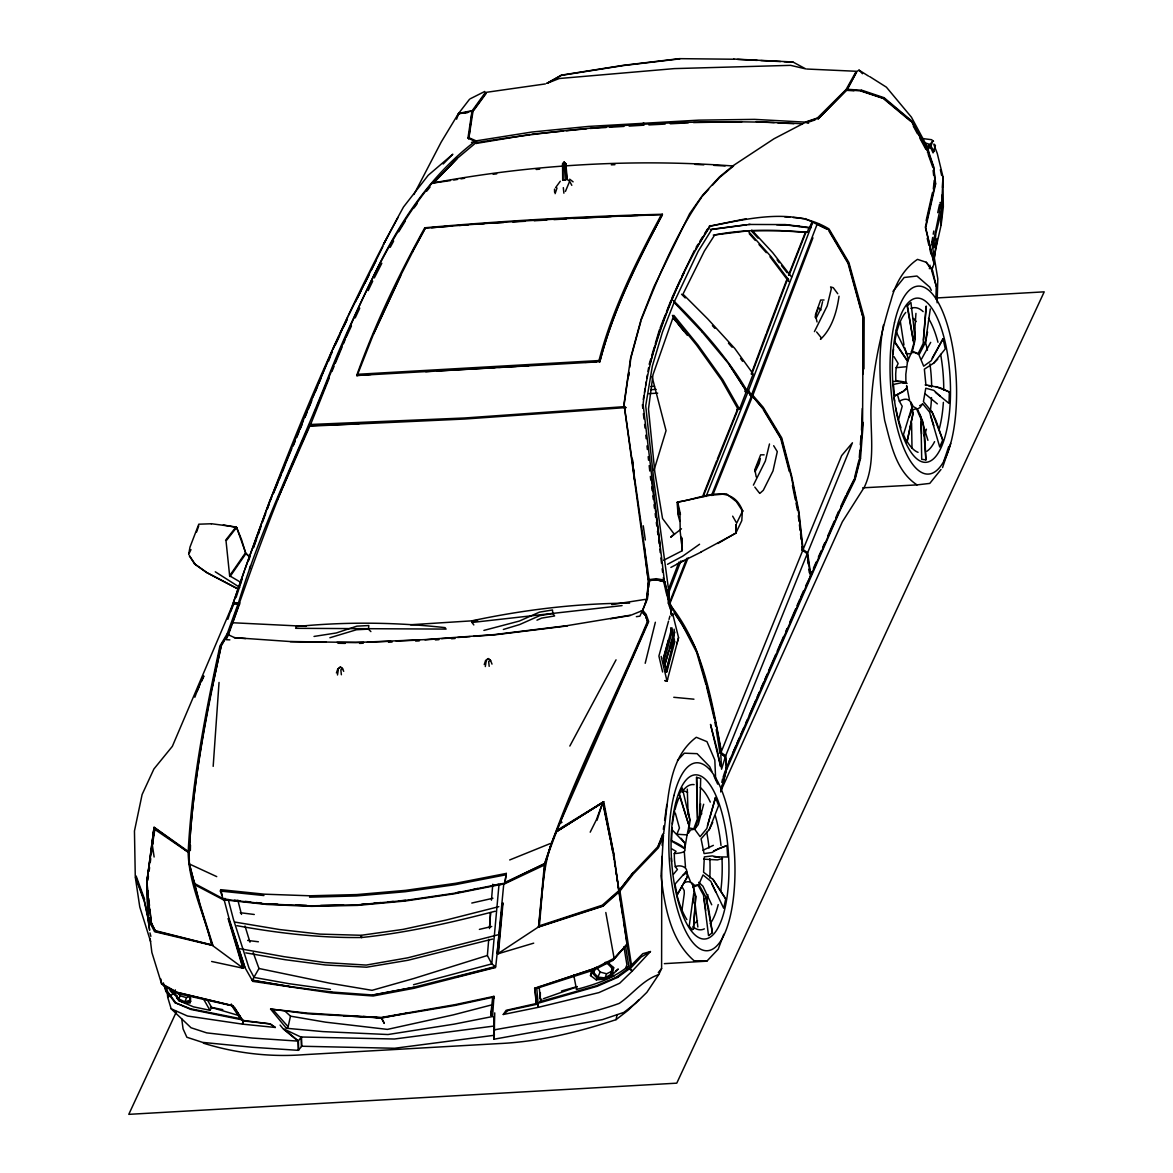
<?xml version="1.0" encoding="UTF-8"?>
<svg xmlns="http://www.w3.org/2000/svg" width="1173" height="1173" viewBox="0 0 1173 1173"><rect width="100%" height="100%" fill="white"/><g stroke="black" fill="none" stroke-linecap="round" stroke-linejoin="round"><path stroke-width="1.5" d="M862.961 317.59L862.741 374.378M234.189 637.628L289.599 641.499L355.786 642.496L424.509 639.637L494.288 634.608L566.588 625.737L631.397 615.033L641.426 610.986L645.546 615.444L647.848 622.101C613.728 703.096 572.879 782.01 544.36 865.073L505.064 883.636L454.274 893.797L405.257 901.011L357.545 905.395L311.505 906.348L266.755 904.471L223.398 899.735L220.377 891.069L220.7 889.677L264.292 894.178L309.936 895.791L356.9 894.574L405.638 890.351L455.681 883.284L506.311 873.416L505.079 882.228M802.083 546.53L802.053 550.034L807.288 553.612L810.499 576.324L725.676 769.268L726.439 769.327L725.398 756.658L720.75 753.301L720.633 749.679C715.266 716.718 707.055 684.314 697.231 652.423C687.921 627.746 666.132 609.139 664.446 581.837L655.927 579.682L652.511 579.917M716.248 729.562L719.958 752.949L720.999 752.421L802.757 550.372L798.578 512.498L791.35 477.03L781.365 438.717L762.861 408.131L752.509 396.195L762.362 408.101M863.973 368.85L864.149 317.604L848.856 262.459L828.988 228.926C793.139 207.21 748.609 218.677 710.193 226.198L695.897 248.911M567.263 179.425L562.717 180.305L562.879 164.323L564.169 162.138L565.841 163.765L567.263 179.425L569.052 180.745M923.371 340.141L926.069 306.256M494.42 1030.803L494.038 1017.006L494.053 1039.205L602.526 1019.601L623.889 1012.387L635.898 1003.091L646.851 992.358L658.991 974.177L661.601 968.531L661.777 856.481M862.287 408.497L861.51 430.168M942.242 194.718L941.113 225.157L943.327 206.785L942.901 176.815L941.113 225.157L936.025 247.62M190.349 850.572L190.466 845.117M695.692 896.333L693.36 929.397M935.746 386.562L949.353 391.885L949.016 403.38L935.424 392.369M935.907 298.851L936.274 286.373L932.667 270.802L926.215 262.253L917.491 259.365C903.401 268.91 895.219 284.247 891.011 300.391C880.014 335.845 872.287 372.325 870.938 409.509C870.586 434.846 875.469 463.834 864.325 487.162L842.317 521.868L721.028 790.529M937.124 302.781L937.799 278.822L932.066 244.145M167.27 934.207L155.54 931.377L148.854 917.741L148.062 918.914L154.557 931.67L212.445 945.453L199.777 904.544L189.41 864.105L199.967 904.148L212.856 945.247L155.393 931.142M662.188 845.572L662.598 834.648L663.595 833.548C668.698 800.719 667.114 759.122 696.307 737.274L706.982 741.659L714.826 760.031L715.662 779.634M942.505 187.563L942.901 176.815M697.392 818.241L696.469 777.318L700.692 778.447L699.636 815.382M920.996 422.192L921.714 459.332L925.937 459.86L924.617 434.259M668.155 603.479L668.742 590.957L653.816 480.314L645.707 405.755L652.335 366.137L662.51 331.944L674.739 300.831L698.184 251.301L711.732 229.512L750.104 224.366M742.744 511.413L736.321 501.56L726.468 493.862L709.812 495.329L677.129 502.367L678.17 501.824C699.929 499.331 730.838 481.253 742.436 510.387L741.791 520.636L735.808 533.202L736.131 524.522L735.808 533.202L700.926 552.043M684.27 848.475L671.543 841.129L672.1 829.795L684.739 842.991L684.856 848.152L687.07 834.883L676.88 834.238L679.446 828.006L675.325 813.109M661.088 874.677L663.419 835.528L662.598 834.648L657.686 847.038M915.952 313.382L914.28 336.548M213.178 766.365L219.028 682.437M492.587 1016.522L493.936 996.361L454.948 1004.675L380.389 1017.607L307.106 1013.076L270.582 1009.073L286.373 1028.266L323.015 1031.61L387.97 1034.527L454.127 1024.146L492.587 1016.522L490.725 1015.188L492.675 997.314L493.936 996.361L493.774 998.604M488.73 939.221L487.381 955.482L491.78 963.898L495.329 966.479L495.27 967.564L413.952 988.296L373.117 995.994L331.622 992.974L252.825 981.376L244.981 967.622L228.53 918.635L243.339 968.282L211.639 961.479M489.478 928.561L490.578 912.594M489.566 927.154L490.563 912.755M904.574 347.457L908.019 357.912L905.82 374.275L905.893 382.178L906.861 383.454L902.506 382.823M494.742 1012.871L494.053 1039.205M700.604 803.754L699.738 815.323L694.636 829.179L700.105 836.657L706.806 828.563L715.501 797.523L707.48 825.484M189.337 860.879L189.132 852.844L188.208 851.407C191.844 782.054 205.231 713.712 219.938 645.986L227.21 633.772L238.398 603.039C262.034 524.536 299.35 451.341 328.997 375.14C341.93 342.12 357.047 310.053 372.589 278.206C397.031 226.14 428.937 176.287 475.388 141.141L476.297 143.429L530.152 134.455M212.856 945.247L155.247 930.629L148.047 917.447L146.904 882.169L153.898 828.812L189.132 852.844C192.739 783.139 206.228 714.445 221.111 646.396L212.269 686.953M926.347 306.373L923.166 343.528L917.887 354.099L914.837 352.223L912.081 352.706L915.277 339.1L910.937 302.502L907.169 306.006L913.268 340.815M720.706 791.966L726.454 769.957L840.85 508.686L854.985 479.816L860.513 458.379L863.269 422.456M894.046 356.709L898.151 363.513L896.172 367.677L895.688 373.938L895.805 380.58L897.638 381.254L893.342 381.46M859.296 457.558L859.882 450.256M860.322 444.772L861.07 435.638M491.458 900.19L492.777 884.237M645.047 604.154L646.822 599.198L648.361 580.796L624.095 404.92L628.611 373.278M252.825 981.376L252.224 980.305L255.817 980.833M618.083 885.63L618.919 892.11L603.039 906.143L538.51 927.095L544.36 865.073M603.113 905.673L538.715 926.699L545.005 864.002L551.354 843.504M650.81 580.034L648.684 580.767L647.188 598.069L642.291 611.69M533.7 943.151L497.968 953.796L502.557 903.049L495.695 967.021L455.315 977.226M503.012 902.961L498.408 953.356L538.964 926.626L538.275 926.905M538.715 926.699L539.316 925.849C542.688 894.207 542.19 861.011 556.325 831.701L602.687 802.625L610.371 839.648M497.117 953.268L503.76 883.973L504.595 883.709L506.311 873.416M693.434 929.251L695.794 896.231L692.143 883.152L694.783 885.468L697.774 884.75L703.448 894.97L705.765 910.351M932.667 237.43L931.846 242.254L933.034 247.562L934.485 247.474L935.951 233.06L942.344 207.768L941.435 202.445L939.984 202.518M495.27 967.564L495.373 966.552L413.805 987.27L372.559 994.997M646.822 599.198L648.449 583.582M687.305 876.861L686.879 871.715M370.888 631.602L368.439 629.139L368.821 625.546L356.885 626.147L336.24 632.98L314.027 636.44M628.845 375.932L629.227 372.442M629.798 367.208L630.751 358.498L640.839 321.417M242.928 1020.847L242.562 1024.146L275.303 1027.46L270.479 1023.97L242.928 1020.847L232.928 1005.73L176.39 992.299L161.669 984.074L151.874 952.461L150.115 938.444M668.566 592.497L668.742 590.957M937.344 238.5L934.192 258.573M648.009 593.949L647.408 599.051L611.778 604.623M648.801 587.16L649.593 580.356M937.139 238.911L934.353 257.356M151.889 845.616L153.898 828.812L155.056 828.109L152.358 845.088L154.132 857.008M692.671 903.767C694.343 896.861 696.659 876.524 683.756 882.961M147.959 880.058L148.428 876.495M149.118 871.187L149.587 867.58M150.276 862.316L150.745 858.68M151.434 853.445L151.918 849.765M152.593 844.575L153.077 840.865M153.751 835.704L154.25 831.95M238.016 604.139L234.6 603.699L232.019 606.28L172.358 746.336L153.898 769.004L142.109 794.532L134.455 831.012L135.262 875.806L144.323 900.307L147.915 917.022L146.801 881.817L154.103 827.258L188.208 851.407M618.919 892.11L627.276 944.206L614.124 958.312L594.388 968.531L534.859 988.179L536.354 1002.783L538.084 1003.238L538.363 1007.314L537.894 1004.059L536.149 1003.56L506.135 1010.32L503.276 1014.484L538.363 1007.314L598.904 992.607L619.667 983.253L632.394 970.921L630.106 968.766L631.485 965.042L642.789 953.678L650.443 951.552L632.394 970.921L629.227 968.942L627.408 969.133L616.265 977.226L596.485 985.716L539.536 1001.771L541.823 999.293L540.269 999L540.342 992.563M883.43 325.038C877.609 356.592 879.765 388.937 884.691 420.462C890.894 443.541 895.542 470.769 917.007 484.889L929.778 483.408L940.995 469.508M663.346 829.326L663.845 825.763M664.592 820.44L666.836 804.458M154.675 828.607L154.103 827.258M921.611 433.863L920.908 418.761L916.318 408.233L913.268 406.576L910.864 402.104L913.137 413.057L906.89 442.617L913.019 413.219M413.922 194.498L441.165 142.138L458.188 114.001L472.001 111.142L467.968 138.003L468.731 138.751L473.086 110.775L486.384 92.315L545.401 83.913M146.801 881.817L151.786 848.123M152.314 844.575L153.106 839.252M153.619 835.704L154.147 832.156M175.378 989.909L174.865 993.267L178.707 998.883L184.894 1001.801L189.806 1000.305L190.319 996.962M468.731 138.751L472.25 110.643L485.255 92.638L484.757 91.465L470.182 98.811M925.878 459.889L923.195 422.471L917.433 409.025L920.087 407.486L922.594 403.644L929.529 412.002L933.855 425.638M681.997 910.087L684.27 893.665L684.211 890.63L681.572 885.923M337.487 674.974L338.293 669.959M485.314 666.557L486.121 661.543M599.799 361.871C613.186 309.789 637.188 261.462 662.422 214.263L661.323 214.776C636.294 261.388 612.306 309.1 598.992 360.551L599.828 361.68C613.186 309.643 637.877 261.711 662.422 214.263C583.113 216.257 503.774 220.773 424.758 227.782C398.541 275.274 374.905 324.393 356.665 375.521L371.02 374.451M643.273 399.436L643.874 395.917M644.461 392.398L645.047 388.879M645.634 385.374L646.22 381.855M646.807 378.336L647.393 374.832M647.995 371.313L648.581 367.794M643.068 404.524C648.126 358.366 663.859 314.276 684.05 272.708M627.423 966.875C612.702 978.678 594.506 984.675 576.515 989.44L576.603 988.868M933.224 234.219L933.781 231.008M934.485 247.474L933.312 242.181L941.435 202.445M906.612 359.92L894.676 342.193L896.539 332.531M594.447 967.916L593.567 972.344L597.805 977.08L604.975 977.886L610.884 974.279L612.467 967.74M603.171 802.875L613.611 855.616L623.068 917.095M929.383 268.705L930.013 265.245M490.725 1015.188L492.015 1008.164M493.833 1039.102L494.302 1036.639M614.373 975.833L605.444 978.986L596.28 979.88L590.503 975.584L591.397 971.039M610.884 974.279L612.042 968.385L607.805 963.634L613.684 967.813L612.306 974.704L605.444 978.986L597.072 978.121L592.072 972.622L592.761 969.177M927.564 332.018L925.512 342.296L918.987 354.95L923.679 366.181L931.186 360.741L943.092 338.718L932.183 358.205M712.92 879.266L725.735 898.929L723.682 908.254L710.823 881.304L703.023 874.955L698.844 884.457L705.985 897.272L708.551 908.254L712.422 932.711L708.771 935.453M925.394 342.428L930.306 308.939M668.83 650.282L664.285 666.631L674.504 632.834L674.079 629.197M931.01 148.209L933.063 152.857L935.394 145.408L933.957 144.059M203.369 1043.149C235.421 1053.237 270.157 1057.269 303.66 1054.703L499.419 1043.559C539.037 1041.756 578.436 1032.064 616.045 1019.66L617.101 1014.601M224.996 639.373L228.588 634.71L226.257 637.32M720.867 790.925L726.439 769.327M926.142 220.671L932.491 192.548M721.82 782.42L722.568 778.887M473.819 624.945L472.015 622.482L472.396 620.722C524.038 609.74 576.764 603.347 629.593 603.157M286.373 1028.266L288.133 1026.712L290.493 1016.155L285.01 1011.141M937.726 212.636L939.602 204.205M861.143 91.303L861.393 90.248L862.434 90.424L884.075 97.696L911.568 120.804L928.078 151.361L927.476 152.329M667.525 679.152L667.114 680.956L664.856 680.604L667.114 680.956L678.566 637.643L672.789 614.256M693.683 893.753L689.211 926.098L692.305 929.852M936.274 286.373L931.67 270.494L934.177 263.236L925.688 227.767L935.629 183.853L933.723 166.83L928.459 151.229L928.019 147.475L930.145 144.543M562.717 180.305L562.541 163.941L564.169 162.138L565.841 163.765L562.541 163.941L564.169 162.138L565.239 180.158M931.67 270.494L932.432 267.151M933.327 189.014L934.207 180.393M469.097 137.828L476.135 140.863L531.882 132.036L588.333 126.435L698.829 120.145L754.488 119.367L805.308 122.139L817.434 118.004L818.168 118.854L846.862 89.808L862.126 91.025L883.797 98.341L911.45 121.332L928.18 152.27L933.488 167.196L935.277 183.311L925.35 227.225L933.972 263.485M504.976 882.448L544.58 863.68C571.911 780.426 613.376 702.114 647.496 621.426L645.282 614.901L641.426 610.986L642.188 611.177M760.368 458.526L759.122 463.643L755.089 471.722M769.488 443.981L765.353 461.033L753.389 485.138M822.581 301.71L820.939 308.543L816.085 318.22M645.194 663.288L655.355 622.247M703.668 804.238L698.243 824.546L694.665 829.399M854.589 477.484L858.724 461.033M666.997 668.757L670.15 656.528M670.604 654.769L673.889 642.1M672.891 637.936L673.639 641.294L665.751 671.836L666.894 671.762L674.871 641.294M818.168 118.854L846.862 89.808M676.865 643.83L678.566 637.643M663.61 662.804L671.909 632.394M555.108 193.677L557.014 187.988M668.537 621.118L658.903 656.059L662.628 671.997M669.021 619.388L669.915 616.118M668.346 640.018L663.449 657.76L666.777 671.894L665.59 671.718M921.157 138.37L931.611 139.704L932.828 140.833L930.453 147.563L929.456 146.42L929.998 144.514L932.828 140.833L933.547 141.185M669.284 648.654L673.273 634.666M670.047 648.2L674.651 632.13M649.168 364.29L650.707 359.099M651.733 355.654L654.299 347.032M655.326 343.572L659.431 329.76M649.886 364.319C663.361 315.742 682.95 268.412 709.973 225.788L710.325 225.553M909.236 416.943C914.134 408.468 912.433 393.967 899.354 401.181L897.756 395.682M653.933 470.432L666.044 430.667L652.027 376.548M725.398 756.658L721.556 769.209L720.838 755.075M249.497 569.125L250.567 565.665M227.855 619.271L232.503 605.107C279.247 468.438 333.88 333.762 403.497 207.005L428.189 175.305L452.807 154.22L443.174 164M907.345 362.09L910.835 353.865L905.967 353.513M238.793 603.743L226.242 639.696L229.864 639.871M723.081 777.288L725.149 770.881M244.409 570.518L232.503 605.107L234.923 602.673L239.908 602.981L228.354 634.886M236.066 597.497L242.122 579.154M898.635 419.348L902.213 406.269L899.354 401.181M804.737 232.415L807.361 232.269L808.857 227.811L783.96 224.673M711.483 495.49L751.35 396.254L748.198 391.401L810.47 228.368L812.097 221.932L805.191 218.574M943.766 461.297L948.752 446.502M942.535 467.616L950.687 443.482M484.244 664.563L485.534 660.795L488.188 658.61L490.593 660.502L492 664.123M336.416 672.979L337.721 669.197L340.361 667.026L342.193 668.141L343.704 671.323M456.605 119.191L458.599 113.4L469.42 99.397M196.595 532.014L198.736 525.841M230.905 611.25L233.031 605.708M457.177 116.919L458.188 114.001M751.072 396.049L817.082 224.366L812.698 222.225L810.47 228.368L809.399 227.723L812.097 221.932M815.059 317.179L818.49 307.429L820.997 309.98M929.866 148.472L931.069 145.027M253.5 547.688L256.506 539.257M258.295 534.214L261.286 525.783M267.283 508.921L269.072 503.862M248.544 560.694L250.377 555.635M253.441 547.205L258.954 532.014M262.62 521.897L265.685 513.451M267.517 508.393L269.35 503.334M597.013 820.279L602.614 802.919L596.368 819.824L590.195 832.185M245.025 568.832L269.467 501.501L332.414 350.111M194.835 697.275L199.85 683.58M197.123 691.513L200.392 682.627M197.988 689.475L199.997 684.138M751.204 374.055L766.101 333.938M751.776 374.055L787.816 278.456M736.893 409.318L739.503 409.172L753.183 373.982L734.797 348.484L707.656 318.836L682.965 294.159L704.343 251.125L714.709 234.981C745.236 228.808 776.482 229.82 807.361 232.269M232.562 622.775C255.303 556.852 279.218 491.296 308.396 427.881M805.587 586.06L810.836 575.518L807.625 552.776L803.094 549.521L798.916 511.648L791.687 476.179L781.702 437.866L763.183 407.266L752.831 395.345L812.948 237.826M723.829 934.221L718.243 949.104L706.835 961.171L664.343 963.649M766.746 332.267L786.584 280.171M668.038 590.459L679.006 562.028M680.941 560.899L669.197 591.353L668.962 604.095L686.733 558.363M687.202 877.096L677.056 895.072L687.158 877.096M672.1 610.063L669.006 605.767L688.038 557.937M660.076 328.117L665.238 314.951M666.528 311.651L671.059 300.127M755.163 470.285L758.667 462.133M663.595 833.548L658.449 846.026L632.628 873.328L618.904 890.981L602.819 905.923L589.682 910.175M663.419 835.528L658.42 847.8L633.273 874.017L619.945 891.069L631.485 965.042M641.323 319.657C658.258 277.576 675.34 234.585 701.601 197.343M788.52 275.156L804.751 233.911M789.106 275.127L805.939 232.342L780.016 230.685L752.978 230.67M703.228 494.947L716.63 460.93M703.14 496.619L738.096 409.245L721.439 379.876L696.557 345.111L672.393 315.39M706.087 496.443L748.198 391.415L746.996 391.474M328.543 361.167L330.493 356.255M712.641 495.431L752.509 396.195M313.66 414.656L315.684 409.568M317.018 406.181C349.085 329.246 378.835 248.617 431.899 183.193C531.105 164.587 632.848 158.487 733.536 166.023L719.621 177.446L712.334 185.363M329.232 377.985L311.314 422.72L277.239 500.197M184.894 1001.801L186.536 997.68L189.102 996.522M604.975 977.886L606.632 973.781L611.837 971.244M717.304 459.244L737.832 408.512M807.288 553.612L725.662 755.837L726.717 768.52M807.625 552.776L852.434 442.778L841.642 455.608L803.094 549.521L802.053 550.034L802.757 550.372M301.388 425.359L303.426 420.33M304.789 416.987L311.607 400.242M312.971 396.899L316.373 388.527M304.936 417.5L306.93 412.588M308.264 409.304L311.607 401.107M315.61 391.269L317.604 386.357M227.503 635.297L227.826 634.534L234.952 637.819L245.67 638.567M940.218 396.151L933.811 390.374L925.776 388.219L923.43 401.621L932.139 412.104L935.966 420.491L942.74 440.022L939.72 446.986L930.526 415.55M269.673 502.176L271.74 497.161M273.118 493.833L283.47 468.775M284.848 465.432L291.74 448.746M293.118 445.403L295.185 440.388M296.564 437.045L300.699 427.031M273.47 493.217L277.693 483.085M279.101 479.713L281.197 474.654M282.605 471.282L284.716 466.224M293.133 445.989L295.244 440.931M296.652 437.558L298.748 432.485M300.156 429.113L302.267 424.054M331.93 371.445L333.968 366.548M335.317 363.293L342.091 347.017M343.454 343.748L345.478 338.865M565.43 191.419L569.653 181.287L571.808 185.349M663.654 560.254L681.997 550.855L682.231 546.618M278.529 496.722L299.306 448.702M317.736 385.184L332.355 350.727M318.939 383.072L321.065 378.117M330.918 354.92L332.326 351.621M300.743 445.403L308.66 427.236M619.945 891.069L618.904 890.981L614.022 855.22L603.728 801.672L556.002 831.965L648.698 621.587L646.103 614.373L642.584 610.121M725.676 769.268L727.099 765.984M729.254 761.057L730.676 757.773M732.832 752.846L735.691 746.277M737.128 742.993L739.269 738.066M740.706 734.782L743.565 728.213M745.72 723.286L747.142 720.002M749.298 715.075L755.735 700.31M757.157 697.026L759.312 692.099M760.734 688.815L763.608 682.261M765.031 678.976L767.186 674.05M768.608 670.765L775.764 654.358M777.2 651.074L783.579 636.47M646.734 600.605L639.915 616.162L636.353 616.675M785.661 631.704L787.039 628.523M789.81 622.174L795.587 608.963M797.024 605.649L799.913 599.036M800.616 597.424L803.461 590.928M827.669 536.134L834.223 521.237M835.675 517.938L838.578 511.311M911.289 409.186L903.445 434.64L906.964 442.397M596.28 979.88L597.072 978.121M811.965 571.53L810.499 576.324M813.388 568.333L816.232 561.94M818.358 557.146L821.203 550.753M822.625 547.542L824.766 542.747M810.836 575.518L840.924 507.469L854.985 478.437L859.677 459.405L862.566 423.438L863.093 317.179L848.519 263.309L828.681 229.761L818.065 224.732L826.76 229.072M373.659 333.924L400.286 276.227L412.969 251.286M200.73 682.51L203.721 675.985M201.639 681.176L203.823 676.41M671.704 298.485L680.413 279.467M681.865 276.3L694.431 250.362M536.354 1002.783L537.908 1001.449L536.75 988.355L594.183 969.91L612.805 960.423L627.276 944.206M906.641 383.248L902.286 382.53L893.445 384.451L894.559 396.137L903.137 391.562L906.524 388.527M176.537 1011.493L128.781 1114.35L676.777 1083.163L1044.219 291.842L936.45 297.971M688.375 823.871L679.196 794.62L682.29 787.992L689.929 820.528M840.748 506.472L845.748 495.71M333.117 349.085L338.484 337.575M340.009 334.29L346.9 319.496M333.117 348.454L338.528 336.886M340.067 333.587L347.78 317.077M335.287 344.994L339.921 335.067M343.777 326.812L346.871 320.185M346.167 337.238L351.445 325.933M355.228 317.839L359.759 308.147M400.77 275.684L373.982 332.927L357.12 375.683L357.604 374.29L598.992 360.551M814.443 331.607L827.17 305.933L831.29 288.866L830.601 286.916L833.27 287.722L837.757 293.734M355.258 302.091L366.504 279.599M348.542 315.493L382.897 246.55M357.589 297.839L360.639 291.491M368.146 290.64L372.721 281.124M597.805 977.08L600.209 972.094L596.339 967.197M712.729 822.405L709.152 829.736M190.979 549.624L188.677 554.36L190.011 547.043L198.794 524.199L211.389 523.759M742.817 510.534L736.673 523.173L732.656 516.164M178.707 998.883L180.217 995.804L178.296 993.311M371.474 269.893L376.122 260.626M930.702 342.369L921.597 358.953M224.937 898.342L224.146 899.896L229.16 918.87L244.981 967.622M846.51 494.2L854.179 479.141M364.803 283.353L368.982 275.215M374.319 277.913L381.811 263.28M383.468 244.365L398.014 217.445M853.929 90.82L846.715 90.336L856.862 71.48L859.047 70.16L868.577 76.128M569.829 746.057L616.045 659.842M425.271 228.207L412.485 251.828L425.271 228.207C503.789 221.506 582.556 217.049 661.323 214.776M590.503 975.584L592.072 972.622M649.769 238.324L662.261 214.908M846.715 90.336L856.466 72.198M383.586 244.16L388.41 235.23M593.567 972.344L595.649 968.487M612.805 960.423L626.939 944.25L630.561 965.012L629.227 968.942L617.672 977.373L597.16 986.317L538.084 1003.238M390.228 247.342L393.629 241.095M253.192 952.623L258.984 968.487L252.224 980.305L290.083 986.625L331.695 991.991M221.418 645.693L225.099 639.182M207.357 999.895L211.697 1007.548L209.938 1010.305L193.398 1006.815L178.824 1000.628L176.683 997.71M398.732 231.741L405.242 221.14M696.146 247.239L698.023 244.219M699.9 241.213L702.7 236.697M704.577 233.691L707.378 229.175M241.198 582.629L229.644 575.782L245.538 552.732L241.462 539.375L236.609 527.439L223.325 524.932M230.04 576.573L245.934 553.583L236.609 527.439L226.037 540.973L229.644 575.782M555.577 187.665L560.269 181.243M473.848 110.203L486.282 93.268M181.727 1018.838L183.061 1028.853L186.874 1037.255L202.562 1042.372L252.488 1047.284L298.309 1050.348L301.769 1046.243L394.627 1048.266L494.332 1035.275L494.082 1026.038L394.392 1039.014L301.52 1037.005L298.074 1041.111L252.239 1038.046L206.756 1032.885L191.052 1027.768L171.155 1008.78L167.724 997.358L167.006 990.965M414.01 207.973L417.089 203.765M232.928 1005.73L177.152 992.285L162.666 984.206L164.029 985.965L177.944 993.604L231.785 1005.701L240.054 1018.413L242.093 1019.528L234.453 1007.328M212.445 945.453L243.339 968.282M619.373 890.19L633.185 872.492M225.568 540.313L236.008 527L236.799 527.615M673.61 874.09L677.422 869.472L675.296 866.744L674.49 860.205L674.284 853.563L676.044 851.349L671.689 848.812M892.976 291.403L904.192 277.488L916.949 276.022L929.72 287.136L931.333 290.332M817.904 224.644L818.519 223.882M658.302 972.578L661.601 968.531M426.664 191.199L430.066 187.035M536.149 1003.56L534.859 988.179M674.827 884.339L686.029 871.671M702.598 195.935L708.683 189.337M630.106 968.766L641.132 957.007L650.443 951.552M677.481 760.427L684.343 753.183L697.114 753.667L709.694 766.629L711.879 771.409M433.086 183.193L456.722 158.634M433.585 182.973L457.177 158.443L475.886 142.783L476.297 143.429M682.965 875.307C692.187 870.337 682.187 863.387 675.296 866.744M457.177 158.443L432.778 183.501M817.434 118.004L846.07 89.544L856.246 71.274L806.863 69.031M639.006 999.645L628.054 1010.349L616.045 1019.66M937.74 359.187L933.547 363.234L924.368 369.172L925.893 384.832L940.467 387.867L949.514 392.178M933.532 363.381L945.277 348.909L943.092 338.718M612.306 974.704L618.303 969.03L615.444 971.244M618.963 890.644L602.321 905.189L539.316 925.849M670.721 537.087L681.484 528.788M671.132 536.97L674.93 533.51M713.565 850.953L726.952 845.542L727.656 856.979L714.005 856.876M759.84 493.408L763.3 490.299L773.007 470.916L777.288 451.62L773.667 445.711M663.493 581.002L664.343 580.532L643.127 404.67M309.115 426.195L464.801 419.025L626.265 407.559M503.276 1014.484L508.173 1010.437L537.894 1004.059M556.325 831.701L602.687 802.625M928.459 151.229L927.623 152.769L928.664 152.138M605.444 978.986L608.303 976.772M859.149 459.391L860.513 458.379M699.577 544.243L682.613 556.251L667.496 564.316M709.254 226.169L746.175 218.75M556.852 830.425L603.728 801.672M558.964 824.15L562.043 822.244M227.826 634.534L220.729 645.707C206.023 713.888 192.812 782.714 189.161 852.492C188.574 863.255 190.656 874.208 195.085 883.929M717.891 543.495L735.735 533.099M679.856 58.855L623.537 65.527L561.471 75.351L546.926 83.342L561.251 75.16L623.347 65.336L679.416 58.65L733.99 59.236M935.277 183.311L934.588 183.706L935.629 183.853M894.706 395.829L903.298 391.254L906.685 388.248L906.626 385.682L909.5 400.096M658.61 974.66C642.511 980.144 632.819 994.147 619.227 1003.399C578.919 1018.003 535.738 1022.079 493.818 1029.967L494.082 1026.038M670.868 567.424L684.196 560.43M677.202 563.92L701.043 552.116M165.261 986.258L166.786 991.405L174.894 1002.578L190.715 1008.809L240.876 1018.765M458.599 113.4L472.25 110.643M919.617 405.697L922.491 404.318M713.375 845.352L702.964 850.249M504.859 883.02L544.58 863.68M337.721 669.197L340.361 667.026L342.765 668.918L340.83 669.812L341.372 674.754M485.534 660.795L488.188 658.61L490.593 660.502L488.642 661.411L489.185 666.337M536.97 620.18L541.618 618.112L554.624 615.957L552.806 613.479L552.498 609.975L539.492 612.13L519.331 621.06L483.892 630.414M696.747 777.332L697.612 818.446L693.551 829.414L690.56 829.927L688.346 833.343L690.047 820.645L688.126 810.03M509.698 859.956L550.562 843.431M459.098 114.28L459.127 113.136M546.926 83.342L559.242 78.518L674.402 68.606L790.587 65.351L805.748 68.899L792.875 61.978L733.829 59.046M497.968 953.796L499.39 953.253M692.994 887.125L697.568 885.424M726.952 845.542L718.213 848.768L712.026 852.507L704.064 853.577L701.073 838.842L709.284 829.531L718.638 805.499L715.501 797.523M543.51 998.678L577.292 986.742M644.344 546.97L648.082 579.755L649.549 580.268L649.329 581.207L624.021 403.835L630.605 357.97L641.176 319.144L653.889 286.886L689.592 213.735L702.436 195.407L719.474 176.918L733.374 165.51L774.004 138.766L805.44 122.344L818.563 118.048M648.684 580.767L656.264 579.711L664.768 581.647L671.968 615.752M807.479 122.476L815.118 119.895M534.536 988.56L594.432 968.517M648.669 579.682L656.294 578.7L664.255 580.078M671.733 840.821C683.287 845.821 693.595 852.448 674.284 853.563M487.381 955.482L413.908 978.473L372.061 990.335L330.024 983.253L258.984 968.487M503.364 629.461L519.639 624.564L539.8 615.634L552.806 613.479M190.979 1001.229L185.275 1002.9L178.824 1000.628M722.553 858.445L717.451 859.897L703.639 859.149M471.487 142.402L475.564 141.244M561.486 991.009L577.263 986.566M911.333 410.11L916.054 408.849M492.601 939.06L408.013 960.262L366.621 967.212L325.42 964.968L285.2 959.719L245.787 952.872M290.493 1016.155L325.464 1022.152L387.398 1029.395L453.277 1014.88L492.66 1004.645M498.804 906.67L445.989 920.087L403.013 929.397L361.269 935.277L320.097 934.119L279.702 929.559L234.879 922.081M413.526 984.719L491.78 963.898L498.98 884.779L503.76 883.973M495.226 911.216C451.253 922.608 406.87 932.828 361.621 937.506C319.745 938.019 278.089 933.165 236.931 925.673M479.39 929.383L491.707 926.494M471.795 903.049L492.939 898.254M149.528 929.573L147.901 917.946L148.854 917.741M492.675 997.314L455.197 1005.408L380.829 1017.9L307.986 1013.795L270.582 1009.073M906.333 366.738L896.172 367.677M456.385 892.726L459.919 892.023M474.068 889.193L477.602 888.474M491.751 885.644L498.833 884.222M504.639 883.166L454.171 893.269L405.022 900.483L357.193 904.882L311.021 905.835L266.168 903.972L222.621 899.222M402.148 1014L381.489 1018.076L363.263 1016.419M405.096 1013.413L408.688 1012.71M603.655 963.869L608.464 962.93L613.684 967.813M329.877 637.745L356.489 629.74L368.439 629.139M505.798 874.823L455.212 884.677L405.198 891.729L356.489 895.952L309.555 897.169M464.435 113.209L467.792 112.564M414.054 987.299L373.205 995.012L331.211 991.977M450.461 180.583L431.899 183.193M453.746 180.041L457.529 179.425M460.901 178.868L464.611 178.252M610.547 618.787L630.356 615.517M475.695 142.754C583.406 125.364 693.346 117.901 802.347 123.766M748.198 391.401L744.987 391.65M380.668 1017.563L343.85 1015.877M713.301 235.069L749.371 230.67M710.281 229.468L746.82 224.673M811.965 222.327L812.698 222.225M567.351 625.927L495.05 634.798L473.672 636.338M493.144 174.278L496.736 173.839M472.015 622.482L622.071 605.605M431.605 227.738L452.25 225.964M531.926 134.177L562.879 131.097M566.53 130.746L586.559 128.751M361.651 904.324L366.914 903.84M373.952 903.195L380.976 902.55M388.014 901.905L393.292 901.421M398.556 900.937L405.594 900.292M624.916 406.62L464.713 417.984L309.291 424.538L309.393 425.579L358.791 423.878M477.602 620.473L410.579 624.754M536.164 169.455L539.727 169.191M459.361 225.465L468.262 224.82M475.373 224.322L484.273 223.691M489.61 223.31L503.891 222.459M438.028 638.904L424.993 639.842M441.591 638.655L454.068 637.76M457.631 637.496L470.109 636.602M435.388 639.915L438.966 639.652M451.488 638.757L455.065 638.493M356.665 375.521L433.145 371.167M590.151 128.458L606.177 127.49M609.623 127.27L623.977 126.405M629.109 126.083L643.552 125.203M546.779 220.055L534.272 220.759M553.92 219.63L566.427 218.911M573.568 218.501L611.148 216.594M563.861 163.472L565.503 163.37L566.75 178.853M940.878 207.841L942.344 207.768M931.846 242.254L933.312 242.181M436.679 370.961L495.153 367.618M425.726 371.694L596.163 361.973M498.701 367.428L516.384 366.431M519.918 366.225L528.774 365.741M650.956 386.533L654.505 386.328M650.766 389.685L656.103 389.377M648.713 393.644L657.672 393.131M744.987 390.77L748.535 390.565L751.673 395.418M512.821 221.961L525.328 221.257M648.904 124.925L665.135 124.074M670.311 123.795L688.214 122.842M693.507 122.564L741.952 121.684M862.683 487.836L917.007 484.889M584.96 362.369L599.828 361.68M623.699 216.052L638.053 215.436M363.762 642.379L336.871 642.393M367.354 642.232L390.77 641.264M396.181 641.044L419.597 640.062M359.539 643.391L363.161 643.244M388.483 642.188L392.09 642.042M415.609 641.059L419.23 640.913M611.309 164.836L614.916 164.689M235.568 603.611L239.512 604.535L238.398 603.039M895.805 380.58L905.893 382.178M320.654 905.453L343.557 904.97M824.033 299.995L820.616 300.053L815.455 314.716L817.024 321.959M764.122 454.816L760.632 454.845L754.869 469.567L756.218 476.912M306.021 626.338L231.741 622.702M748.55 224.454L785.499 224.586L810.103 227.577M776.658 224.747L787.347 225.289M605.341 962.886L608.464 962.93L605.224 962.329M290.361 641.69L326.138 642.232M338.029 643.273L345.199 643.391M242.063 967.901L242.796 967.916L228.105 918.606M706.835 961.171L694.049 960.702C670.047 939.808 664.695 905.747 660.956 875.674M268.881 903.826L277.825 904.207M295.728 904.955L306.476 905.409M737.568 59.412L757.259 60.395M760.852 60.571L780.544 61.553M784.121 61.729L793.08 62.169M694.988 164.381L703.844 164.85M713.873 165.364L725.09 165.965M756.321 121.611L774.209 122.608M777.787 122.813L793.886 123.708M847.258 89.295L861.393 90.248M784.634 216.8L789.766 217.24M793.197 217.533L803.476 218.427M796.32 226.125L799.898 226.462M673.771 697.29L693.947 699.196M211.169 523.701L236.008 526.985M220.377 891.069L263.94 895.556M234.38 900.19L239.835 900.776M245.274 901.377L250.729 901.964M256.183 902.565L261.638 903.166M616.265 977.226L617.672 977.373M228.926 899.588L223.72 899.017L194.689 883.592M247.664 940.423L258.383 941.772M242.019 1020.305L269.614 1023.78L275.303 1027.46M240.245 912.711L254.277 914.485M924.852 142.754L929.998 144.514L934.119 151.537M718.858 857.243L712.29 855.909L704.328 856.906L703.58 872.243L713.081 879.486L725.735 898.929M330.449 989.44L288.954 983.678L254.086 977.432L248.955 967.93L233.398 919.221L228.412 900.19L223.105 899.676L195.055 884.941M749.518 394.861L752.831 395.345M673.229 614.417L670.692 614.022M252.899 980.364L290.684 986.654M195.011 563.978L189.308 555.635L194.527 563.89L207.093 572.673L238.104 588.934M240.289 948.796L284.042 956.669L324.686 962.549L366.211 965.071L407.764 957.813L498.173 934.764M210.378 1007.182L222.782 1009.645M688.478 827.771L693.258 828.783M925.13 384.905L926.934 385.36M928.459 385.756L931.523 386.533M805.66 122.461L808.593 123.224M600.209 972.094L606.632 973.781M211.697 1007.548L237.811 1015.231M180.217 995.804L186.536 997.68M911.465 351.577L917.653 353.44M861.832 91.362L883.269 98.473L910.747 121.347M663.566 581.192L664.768 581.647L669.416 603.714M467.968 138.003L475.827 141.772M174.894 1002.578L190.803 1009.44L242.972 1020.026L242.562 1024.146L187.489 1016.023L171.155 1008.78M239.966 1016.478L233.368 1007.196M189.352 863.988L216.741 876.627M173.692 992.842L178.135 999.425L185.275 1002.9L190.143 1002.988L190.642 998.34L187.533 994.924M641.426 610.986L645.443 615.268L647.848 622.101M569.682 179.19L573.113 181.844M816.628 331.988L821.085 337.516L820.499 339.334C832.024 328.513 836.906 311.505 839.003 296.226M754.811 487.103L759.312 492.909M237.811 588.934L206.639 572.6L194.527 563.89M239.688 587.35L215.289 571.808M472.001 111.142L472.822 111.611M924.881 393.615L937.344 403.879M698.697 882.301L702.935 886.187L711.718 904.779M869.662 76.582L886.392 87.169L911.421 117.168L927.33 146.845L928.078 151.361M154.777 827.933L189.132 852.844M719.958 752.949L724.606 756.35L725.662 755.837L720.999 752.421L720.882 748.741C711.381 698.653 702.906 645.414 669.871 604.652M926.245 146.038L927.33 146.845M687.07 834.883L689.094 825.807L679.46 794.429M673.375 300.537C700.926 327.839 727.084 357.193 746.981 390.653M674.152 302.399L702.348 332.135M674.314 302.458L678.097 305.86M246.154 553.568L249.512 556.632M245.934 553.583L249.321 556.676M681.557 294.232L685.252 297.942M928.312 145.247L929.456 146.42M712.363 932.638L705.867 897.198M859.047 70.16L862.507 73.738M751.79 230.069L772.655 252.62L791.57 276.989M751.864 231.462L758.007 238.09M163.34 982.857L165.965 991.537L169.147 995.012L167.724 997.358L173.076 993.927L170.173 990.76L169.205 987.519M712.407 325.654L714.87 328.352M728.448 343.176L732.143 347.223M747.934 230.905L771.13 256.682L788.799 280.039M749.239 233.676L755.339 240.465M758.99 244.541L766.321 252.679M273.06 1009.821L288.133 1026.712M702.114 331.974L728.932 364.085L746.658 391.489M280.083 1025.085L283.309 1029.014L298.074 1041.111L298.309 1050.348M673.493 318.294L683.844 331.035M673.786 318.616L676.059 321.417M678.331 324.203L687.407 335.39M926.215 262.253L932.432 270.259M777.069 259.849L779.297 262.708M781.526 265.582L787.083 272.752M681.161 838.284L684.592 842.815M910.835 353.865L913.796 343.469L907.447 305.904M769.972 256.755L788.755 281.564M172.387 991.859L174.542 994.792M740.53 358.483L742.582 361.313M674.152 612.922L681.352 622.951L696.601 652.247L706.029 684.768M674.24 534.184L662.54 518.51L654.813 472.089L648.493 408.996L652.994 374.73L673.801 315.317L697.964 345.038L722.847 379.803L739.503 409.172M894.896 341.915L907.521 360.785M175.422 1002.299L167.695 991.801L166.17 986.698M748.198 391.415L751.35 396.254M728.668 363.879L746.38 391.283M763.271 409.626L780.719 438.482L789.282 471.443M829.135 231.33L848.006 263.221L862.478 315.83M203.809 999.484L209.938 1010.305M913.268 125.995L917.447 133.737M919.955 138.385L925.805 149.235M896.407 332.267L907.491 354.92M942.74 440.022L931.992 411.943M715.867 892.228L711.952 884.105M690.662 882.155L686.733 872.375M227.21 633.772L227.738 634.916M919.999 414.333L927.931 440.33M714.049 776.174L717.685 784.136M934.031 145.071L937.256 153.414L942.857 176.317M144.631 899.442L136.156 876.026M135.35 876.891L144.396 901.832L147.901 917.946M476.135 140.863L476.898 142.959M928.195 154.367L932.74 167.123M664.534 665.12L664.959 666.425M177.035 995.921L178.135 999.425M211.58 944.5C204.102 914.002 189.029 884.398 188.149 852.668M150.613 941.552L139.778 906.993L135.364 877.565M244.996 926.01L249.981 942.198M231.301 1004.015L231.785 1005.701M220.7 889.677L222.108 894.838M679.841 521.413L678.082 514.918L677.129 502.367L679.988 515.123L680.208 531.721L682.349 550.005M563.319 187.636L563.89 193.178M237.84 900.263L241.506 914.412M149.983 932.902L150.862 936.347M940.35 169.748L941.67 175.525M666.953 680.839L661.176 656.396M927.227 238.31L928.943 245.421M929.793 248.969L931.069 254.292M706.527 686.469L714.284 718.8M670.604 627.863L672.129 634.578M677.642 501.868L680.457 514.434M603.083 802.42L614.022 855.22M147.769 912.726L148.502 916.069M669.636 604.931L671.865 615.4M675.062 884.603L677.173 894.779M674.431 640.047L671.909 627.775L663.507 658.639M792.435 485.505L795.323 499.654M796.042 503.202L797.493 510.284M664.739 586.456L663.288 577.746M611.045 843.094L612.746 851.833M900.439 322.091L903.972 344.979M573.744 975.159L576.515 989.44M614.124 958.312L605.811 912.506M714.929 722.377L715.589 725.97M633.42 468.35L634.021 471.942M643.259 525.768L645.341 539.991M625.59 946.743L628.743 965.555L627.408 969.133L625.634 968.165L626.925 964.763L623.919 946.802M613.435 855.322L613.978 858.9M614.535 862.463L615.077 866.026M615.62 869.589L616.441 874.941M616.983 878.504L617.541 882.067M160.921 979.103L161.669 984.074M165.188 986.214L165.965 991.537M623.581 920.717L626.675 942.432M806.599 553.275L807.097 556.823M807.596 560.371L808.094 563.92M808.842 569.242L809.341 572.791M148.062 918.914L149.66 930.336M695.032 903.107L697.847 927.022M651.455 479.816L660.282 547.043M651.689 487.059L652.159 490.593M652.848 495.9L653.317 499.434M654.006 504.742L654.475 508.29M655.164 513.598L655.634 517.132M656.323 522.44L656.792 525.988M657.481 531.296L657.95 534.829M658.654 540.137L659.109 543.686M147.563 892.697L151.654 925.438L149.88 909.222M798.3 515.68L798.96 521.12M799.414 524.756L800.074 530.196M800.514 533.832L801.188 539.272M659.798 549.008L660.223 552.6M660.883 557.996L661.543 563.377M662.188 568.773L662.628 572.365M708.507 935.541L703.917 898.665M685.487 867.258L684.284 851.481M933.107 170.437L933.664 175.422M642.393 404.7L642.789 408.292M643.391 413.658L643.992 419.04M644.593 424.421L644.989 427.998M645.78 435.168L646.176 438.746M646.983 445.916L647.379 449.508M648.17 456.678L648.566 460.256M649.168 465.637L649.769 471.018M650.355 476.385L650.766 479.977M632.438 459.405L632.834 462.983M146.904 882.169L148.297 894.794M148.692 898.401L149.484 905.615M632.174 458.35L634.446 479.874M539.169 986.493L540.269 999M915.175 339.041L914.368 327.311M677.686 504.243L678.493 514.507M687.29 789.106L688.111 814.898M681.484 537.293L681.997 550.855M681.938 538.114L682.114 543.216M911.582 422.823L912.008 448.277M148.003 890.806L148.179 896.187M301.52 1037.005L301.769 1046.243M301.402 1046.404L301.168 1037.167L283.822 1028.97L298.411 1040.964L298.646 1050.202M554.521 189.117L554.594 192.225M643.801 123.062L643.83 125.188M643.229 123.092L643.273 125.232M704.372 928.855A72.741 25.278 86.7 0 1 693.038 926.861M686.879 919.617A72.741 25.278 86.7 0 1 676.997 895.248M671.572 861.627A72.741 25.278 86.7 0 1 671.337 858.02M671.63 831.452A72.741 25.278 86.7 0 1 671.982 827.595M672.422 823.783A72.741 25.278 86.7 0 1 674.622 811.364M675.018 809.766A72.741 25.278 86.7 0 1 678.976 797.86M682.012 792.156A72.741 25.278 86.7 0 1 694.108 784.62M700.193 787.479A72.741 25.278 86.7 0 1 710.31 802.112M715.31 815.822A72.741 25.278 86.7 0 1 720.999 845.484M721.981 858.108A72.741 25.278 86.7 0 1 720.809 890.586M718.213 904.574A72.741 25.278 86.7 0 1 710.149 923.738M682.657 791.13A66.802 23.152 86.6 0 1 687.554 792.288M699.826 808.871A66.802 23.152 86.6 0 1 701.777 813.886M706.703 832.258A66.802 23.152 86.6 0 1 709.035 847.976M709.841 858.68A66.802 23.152 86.6 0 1 709.768 878.093M707.862 894.632A66.802 23.152 86.6 0 1 706.439 901.363M697.524 920.79A66.802 23.152 86.6 0 1 693.742 923.65M918.063 452.323A72.741 25.454 86.9 0 1 906.788 440.828M900.981 427.822A72.741 25.454 86.9 0 1 895.761 407.896M894.603 401.107A72.741 25.454 86.9 0 1 894.09 397.588M892.99 354.598A72.741 25.454 86.9 0 1 893.547 349.217M896.715 332.062A72.741 25.454 86.9 0 1 905.747 312.458M910.922 308.44A72.741 25.454 86.9 0 1 923.136 311.622M928.488 318.396A72.741 25.454 86.9 0 1 937.975 342.267M940.629 354.349A72.741 25.454 86.9 0 1 943.752 390.008M943.371 402.354A72.741 25.454 86.9 0 1 938.855 430.388M934.588 441.635A72.741 25.454 86.9 0 1 926.861 451.253M913.562 318.455A66.802 23.387 87 0 1 916.172 321.637M925.277 341.812A66.802 23.387 87 0 1 927.462 350.155M929.94 363.879A66.802 23.387 87 0 1 931.67 386.973M931.509 397.603A66.802 23.387 87 0 1 930.248 411.723M926.435 429.171A66.802 23.387 87 0 1 923.913 435.696M296.358 626.573L295.625 628.317L446.063 629.095L445.08 627.628C395.726 622.218 345.786 621.617 296.358 626.573M361.621 937.506L361.181 935.511L361.592 937.52M381.489 1018.076L384.304 1023.355L381.489 1018.076M717.158 749.723L710.515 724.43L720.603 766.57L717.158 749.723M673.962 795.455A94.119 32.697 86.7 0 0 700.56 949.148A94.119 32.697 86.7 0 0 731.248 825.836A94.119 32.697 86.7 0 0 673.962 795.455M675.575 803.388A82.242 28.607 86.7 0 0 698.815 937.638A82.242 28.607 86.7 0 0 725.662 829.78A82.242 28.607 86.7 0 0 675.575 803.388M894.486 322.663A94.119 32.932 86.9 0 0 923.356 473.262A94.119 32.932 86.9 0 0 952.124 344.393A94.119 32.932 86.9 0 0 894.486 322.663M896.231 330.068A82.242 28.782 86.9 0 0 921.45 461.605A82.242 28.782 86.9 0 0 946.582 348.909A82.242 28.782 86.9 0 0 896.231 330.068"/></g></svg>
